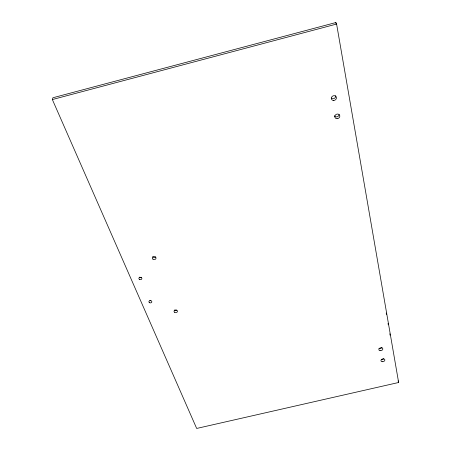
<?xml version="1.0" encoding="UTF-8"?>
<svg xmlns="http://www.w3.org/2000/svg" width="451" height="451" viewBox="0 0 451 451"><rect width="100%" height="100%" fill="white"/><g stroke="black" fill="none" stroke-linecap="round" stroke-linejoin="round"><path stroke-width="0.68" d="M52.361 99.553L52.919 97.754L335.837 22.55L336.598 24.05L398.639 382.493L196.675 428.45L52.361 99.553L336.598 24.05M398.086 380.824L398.639 382.493M335.837 22.55L336.08 23.937M386.236 313.022L386.473 314.409M388.04 323.418L388.277 324.805M389.844 333.819L390.081 335.206M155.64 256.935A1.838 1.471 2.2 0 1 152.737 256.715M383.756 358.72A1.99 1.387 -15.2 0 1 381.456 359.47M176.662 310.158A1.731 1.314 -0.9 0 1 174.565 310.023M381.969 347.326A2.018 1.421 -15.4 0 1 378.936 348.33M335.707 95.685A2.621 2.334 -30.1 0 1 334.259 98.403A2.621 2.334 -30.1 0 1 331.231 98.053M339.107 114.554A2.576 2.261 -27.7 0 1 337.027 116.826A2.576 2.261 -27.7 0 1 334.326 115.777M141.338 277.269A1.505 1.178 2.9 0 1 139.511 277.139M150.916 300.62A1.466 1.122 1.3 0 1 149.794 300.546M152.957 259.162A1.843 1.471 2.2 0 0 155.995 258.417A1.843 1.471 2.2 0 0 153.628 256.681A1.843 1.471 2.2 0 0 152.957 259.162M174.565 312.255A1.736 1.319 -1 0 0 177.44 311.568A1.736 1.319 -1 0 0 175.242 310.029A1.736 1.319 -1 0 0 174.565 312.255M333.65 100.483A2.638 2.34 -29.9 0 0 336.22 96.835A2.638 2.34 -29.9 0 0 331.801 96.88A2.638 2.34 -29.9 0 0 333.65 100.483M382.149 361.691A2.001 1.387 -15.2 0 0 384.855 359.836A2.001 1.387 -15.2 0 0 381.715 359.323A2.001 1.387 -15.2 0 0 382.149 361.691M380.08 350.669A2.024 1.421 -15.4 0 0 382.809 348.775A2.024 1.421 -15.4 0 0 379.629 348.24A2.024 1.421 -15.4 0 0 380.08 350.669M337.072 118.703A2.588 2.266 -27.5 0 0 339.609 115.174A2.588 2.266 -27.5 0 0 335.256 115.225A2.588 2.266 -27.5 0 0 337.072 118.703M139.376 279.332A1.511 1.178 2.8 0 0 141.856 278.729A1.511 1.178 2.8 0 0 139.889 277.342A1.511 1.178 2.8 0 0 139.376 279.332M149.382 302.604A1.471 1.122 1.3 0 0 151.807 302.023A1.471 1.122 1.3 0 0 149.907 300.704A1.471 1.122 1.3 0 0 149.382 302.604"/></g></svg>
